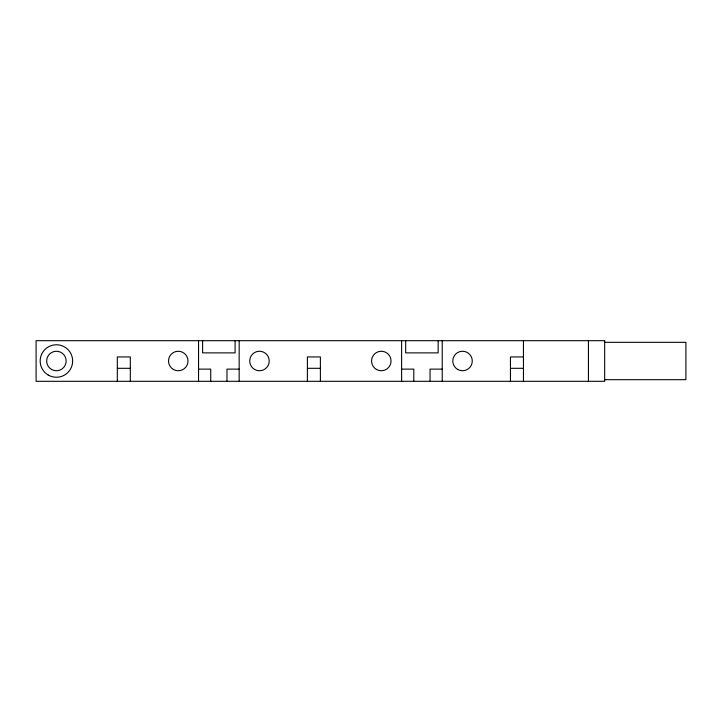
<?xml version="1.0" encoding="UTF-8"?>
<svg xmlns="http://www.w3.org/2000/svg" width="722" height="722" viewBox="0 0 722 722"><rect width="100%" height="100%" fill="white"/><g stroke="black" fill="none" stroke-linecap="round" stroke-linejoin="round"><path stroke-width="1.08" d="M604.675 342.318L685.9 342.318L685.9 379.682L604.675 379.682M523.45 356.939L510.454 356.939L510.454 381.306M117.325 368.31L130.321 368.31M307.392 368.31L320.387 368.31M510.454 368.31L523.45 368.31M198.55 369.123L210.734 369.123L210.734 381.306M239.162 369.123L226.979 369.123L226.979 381.306M401.613 369.123L413.796 369.123L413.796 381.306M442.225 369.123L430.041 369.123L430.041 381.306M588.43 340.694L588.43 381.306M523.45 340.694L523.45 381.306M442.225 340.694L442.225 381.306M438.164 340.694L438.164 352.877L405.674 352.877L405.674 340.694M401.613 340.694L401.613 381.306M320.387 381.306L320.387 356.939L307.392 356.939L307.392 381.306M239.162 340.694L239.162 381.306M235.101 340.694L235.101 352.877L202.611 352.877L202.611 340.694M198.55 340.694L198.55 381.306M130.321 381.306L130.321 356.939L117.325 356.939L117.325 381.306M604.675 340.694L36.1 340.694L36.1 381.306L604.675 381.306L604.675 340.694M51.533 369.438A9.747 9.747 0 0 0 66.153 361A9.747 9.747 0 0 0 51.533 352.562A9.747 9.747 0 0 0 51.533 369.438M457.658 369.438A9.747 9.747 0 0 0 472.278 361A9.747 9.747 0 0 0 457.658 352.562A9.747 9.747 0 0 0 457.658 369.438M376.433 369.438A9.747 9.747 0 0 0 391.053 361A9.747 9.747 0 0 0 376.433 352.562A9.747 9.747 0 0 0 376.433 369.438M254.595 369.438A9.747 9.747 0 0 0 269.216 361A9.747 9.747 0 0 0 254.595 352.562A9.747 9.747 0 0 0 254.595 369.438M173.37 369.438A9.747 9.747 0 0 0 187.991 361A9.747 9.747 0 0 0 173.37 352.562A9.747 9.747 0 0 0 173.37 369.438M48.284 375.07A16.245 16.245 0 0 0 72.651 361A16.245 16.245 0 0 0 48.284 346.93A16.245 16.245 0 0 0 48.284 375.07"/></g></svg>
